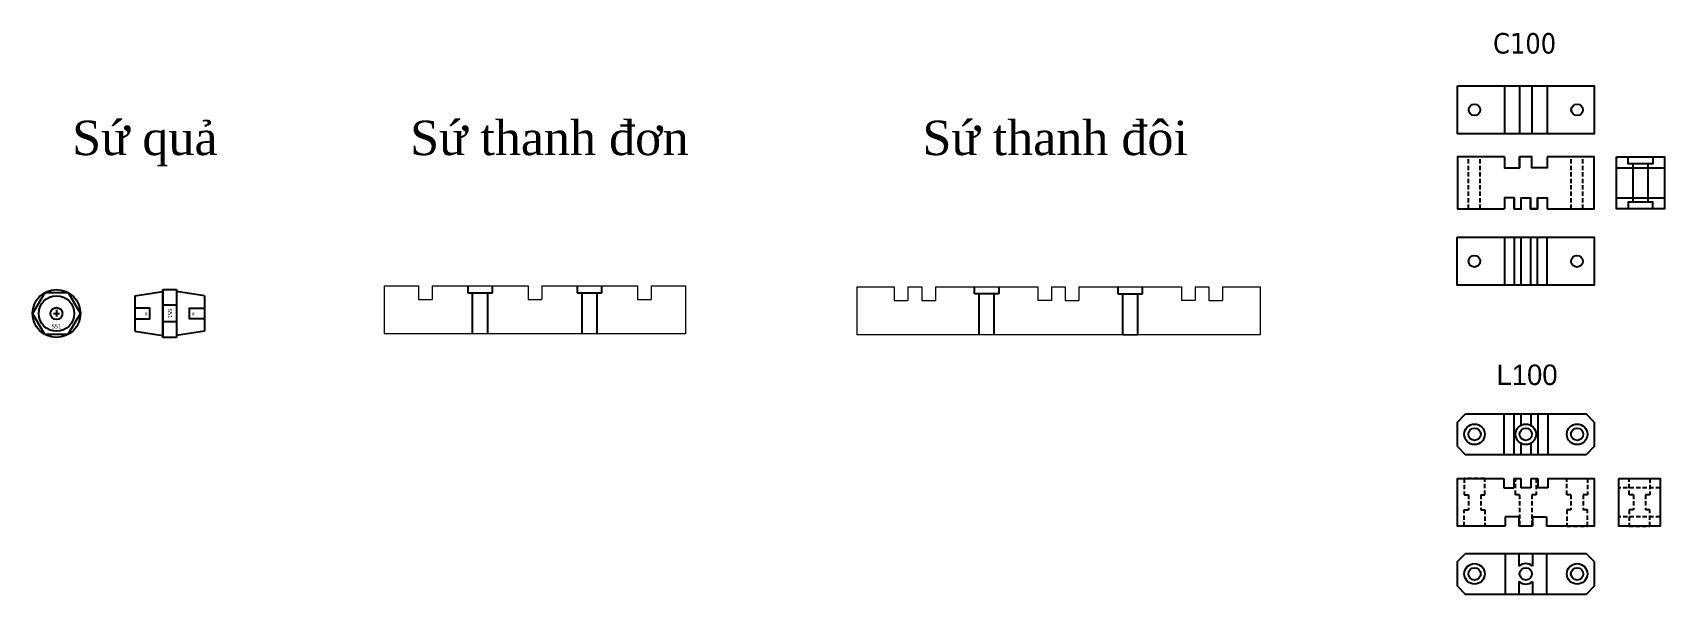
# Model space of a CAD drawing. Header units: millimetres. Extents: x 113 to 1306, y 57 to 467.
import ezdxf

# ---------------------------------------------------------------- set-up
doc = ezdxf.new("R2010")
doc.units = ezdxf.units.MM
doc.linetypes.add('ACANSTGL', pattern=[0.11811, 0.07874, -0.03937])
doc.linetypes.add('HIDDEN2', pattern=[4.7625, 3.175, -1.5875])
doc.layers.add('1-EMC-ACESS', color=4, linetype='Continuous')
doc.styles.add('ARIAL', font='arial.ttf')

# ---------------------------------------------------------------- blocks, each defined once
blk = doc.blocks.new('c100-1')
at = {"color": 1, "linetype": 'ACANSTGL', "ltscale": 40}
for p, q in [((106975.1, 61717.4), (106975.1, 61755.4)), ((106983.6, 61717.4), (106983.6, 61755.4)), ((107050.1, 61717.4), (107050.1, 61755.4)), ((107058.6, 61717.4), (107058.6, 61755.4))]:
    blk.add_line(p, q, dxfattribs=at)
at = {"color": 1}
for points in [[(107001.3, 61717.4), (106966.8, 61717.4), (106966.8, 61755.4), (107001.3, 61755.4)], [(107001.3, 61755.4), (107001.3, 61747.4), (107012.3, 61747.4), (107012.3, 61755.4)], [(107012.3, 61755.4), (107021.3, 61755.4)], [(107012.3, 61747.4), (107012.3, 61755.4), (107021.3, 61755.4), (107021.3, 61747.4)], [(107032.3, 61755.4), (107032.3, 61747.4), (107021.3, 61747.4), (107021.3, 61755.4)], [(107032.3, 61755.4), (107066.8, 61755.4), (107066.8, 61717.4), (107032.3, 61717.4)], [(107008.3, 61717.4), (107008.3, 61725.4), (107001.3, 61725.4), (107001.3, 61717.4)], [(107008.3, 61725.4), (107008.3, 61717.4), (107013.3, 61717.4), (107013.3, 61725.4)], [(107020.3, 61717.4), (107020.3, 61725.4), (107013.3, 61725.4), (107013.3, 61717.4)], [(107025.3, 61725.4), (107025.3, 61717.4), (107020.3, 61717.4), (107020.3, 61725.4)], [(107025.3, 61717.4), (107025.3, 61725.4), (107032.3, 61725.4), (107032.3, 61717.4)], [(107013.3, 61717.4), (107008.3, 61717.4)], [(107025.3, 61717.4), (107020.3, 61717.4)]]:
    blk.add_lwpolyline(points, dxfattribs=at)
blk = doc.blocks.new('c100-2')
at = {"color": 1}
for p, q in [((107001.3, 61696.6), (107001.3, 61661.6)), ((107008.3, 61696.6), (107008.3, 61661.6)), ((107013.3, 61696.6), (107013.3, 61661.6)), ((107020.3, 61696.6), (107020.3, 61661.6)), ((107025.3, 61696.6), (107025.3, 61661.6)), ((107032.3, 61696.6), (107032.3, 61661.6))]:
    blk.add_line(p, q, dxfattribs=at)
blk.add_lwpolyline([(106966.8, 61696.6), (107066.8, 61696.6), (107066.8, 61661.6), (106966.8, 61661.6)], close=True, dxfattribs=at)
for centre in [(106979.3, 61679.1), (107054.3, 61679.1)]:
    blk.add_circle(centre, 4.25, dxfattribs=at)
blk = doc.blocks.new('su100-3')
at = {"color": 1}
for p, q in [((34.5, 35), (34.5, 0)), ((45.5, 35), (45.5, 0)), ((54.5, 35), (54.5, 0)), ((65.5, 35), (65.5, 0))]:
    blk.add_line(p, q, dxfattribs=at)
blk.add_lwpolyline([(0, 35), (100, 35), (100, 0), (0, 0)], close=True, dxfattribs=at)
for centre in [(12.5, 17.5), (87.5, 17.5)]:
    blk.add_circle(centre, 4.25, dxfattribs=at)
blk = doc.blocks.new('EL-1')
at = {"color": 1}
for p, q in [((-50, 9), (-44, 15)), ((-16, 15), (-16, -15)), ((-8.7, 15), (-8.7, -15)), ((-3.7, 15), (-3.7, 6.5)), ((3.7, 15), (3.7, 6.5)), ((8.7, 15), (8.7, -15)), ((16, 15), (16, -15)), ((50, 9), (44, 15)), ((-50, -9), (-44, -15)), ((-3.7, -6.5), (-3.7, -15)), ((3.7, -6.5), (3.7, -15)), ((50, -9), (44, -15))]:
    blk.add_line(p, q, dxfattribs=at)
for points in [[(-44, 15), (44, 15)], [(-50, -9), (-50, 9)], [(50, 9), (50, -9)], [(44, -15), (-44, -15)]]:
    blk.add_lwpolyline(points, dxfattribs=at)
for centre, radius in [((-37.5, 0), 7.5), ((-37.5, 0), 4.5), ((0, 0), 7.5), ((0, 0), 4.5), ((37.5, 0), 7.5), ((37.5, 0), 4.5)]:
    blk.add_circle(centre, radius, dxfattribs=at)
blk = doc.blocks.new('EL-2')
at = {"color": 1}
for p, q in [((34, 35), (34, 28)), ((34, 28), (41.3, 28)), ((41.3, 35), (41.3, 28)), ((46.3, 35), (46.3, 28)), ((53.7, 28), (46.3, 28)), ((53.7, 35), (53.7, 28)), ((58.7, 35), (58.7, 28)), ((66, 28), (58.7, 28)), ((66, 35), (66, 28)), ((45, 7), (35, 7)), ((35, 7), (35, 0)), ((45, 7), (45, 0)), ((55, 7), (65, 7)), ((55, 7), (55, 0)), ((65, 7), (65, 0))]:
    blk.add_line(p, q, dxfattribs=at)
at = {"color": 1, "linetype": 'HIDDEN2'}
for p, q in [((8, 23), (8, 12)), ((17, 23), (17, 12)), ((45.5, 23), (45.5, 0)), ((54.5, 23), (54.5, 0)), ((83, 23), (83, 12)), ((92, 23), (92, 12))]:
    blk.add_line(p, q, dxfattribs=at)
at = {"color": 1}
for points in [[(35, 0), (0, 0), (0, 35), (34, 35)], [(41.3, 35), (46.3, 35)], [(53.7, 35), (58.7, 35)], [(66, 35), (100, 35), (100, 0), (65, 0)], [(55, 0), (45, 0)]]:
    blk.add_lwpolyline(points, dxfattribs=at)
at = {"color": 1, "linetype": 'HIDDEN2'}
for points in [[(17, 23), (20, 23), (20, 35), (5, 35), (5, 23), (8, 23)], [(45.5, 23), (42.5, 23), (42.5, 35), (46.3, 35)], [(53.7, 35), (57.5, 35), (57.5, 23), (54.5, 23)], [(83, 23), (80, 23), (80, 35), (95, 35), (95, 23), (92, 23)], [(17, 12), (20, 12), (20, 0), (5, 0), (5, 12), (8, 12)], [(83, 12), (80, 12), (80, 0), (95, 0), (95, 12), (92, 12)]]:
    blk.add_lwpolyline(points, dxfattribs=at)
blk = doc.blocks.new('EL-3')
at = {"color": 1}
for p, q in [((-50, 9), (-44, 15)), ((-15, 15), (-15, -15)), ((-5, 15), (-5, 5.6)), ((5, 15), (5, 5.6)), ((15, 15), (15, -15)), ((50, 9), (44, 15)), ((-50, -9), (-44, -15)), ((-5, -5.6), (-5, -15)), ((5, -5.6), (5, -15)), ((50, -9), (44, -15))]:
    blk.add_line(p, q, dxfattribs=at)
for points in [[(-44, 15), (44, 15)], [(-50, -9), (-50, 9)], [(50, 9), (50, -9)], [(44, -15), (-44, -15)]]:
    blk.add_lwpolyline(points, dxfattribs=at)
for centre, radius in [((-37.5, 0), 7.5), ((-37.5, 0), 4.5), ((0, 0), 4.5), ((37.5, 0), 7.5), ((37.5, 0), 4.5)]:
    blk.add_circle(centre, radius, dxfattribs=at)
for start, end in [(48.1897, 131.8103), (228.1897, 311.8103)]:
    blk.add_arc((0, 0), 7.5, start, end, dxfattribs=at)
blk = doc.blocks.new('EL-4')
at = {"color": 1, "linetype": 'HIDDEN2'}
for p, q in [((15, 28), (-15, 28)), ((-4.5, 23), (-4.5, 12)), ((4.5, 23), (4.5, 12)), ((15, 7), (-15, 7))]:
    blk.add_line(p, q, dxfattribs=at)
at = {"color": 1}
blk.add_lwpolyline([(-15, 35), (15, 35), (15, 0), (-15, 0)], close=True, dxfattribs=at)
at = {"color": 1, "linetype": 'HIDDEN2'}
for points in [[(-4.5, 23), (-7.5, 23), (-7.5, 35), (7.5, 35), (7.5, 23), (4.5, 23)], [(-4.5, 12), (-7.5, 12), (-7.5, 0), (7.5, 0), (7.5, 12), (4.5, 12)]]:
    blk.add_lwpolyline(points, dxfattribs=at)
blk = doc.blocks.new('*U420')
at = {"color": 252}
for p, q in [((-2.2, 9.5), (2.2, 9.5)), ((0, 11.7), (0, 7.3))]:
    blk.add_line(p, q, dxfattribs=at)
at = {"color": 1}
blk.add_lwpolyline([(-8.6, 24.7), (-17.5, 9.5), (-8.8, -5.5), (8.6, -5.6), (17.5, 9.4), (8.8, 24.6)], close=True, dxfattribs=at)
for radius in [17.5, 13, 4.37]:
    blk.add_circle((0, 9.5), radius, dxfattribs=at)
at = {"color": 1, "width": 30.098, "attachment_point": 5}
for s, insert, char_height in [('{\\fTahoma|b0|i0|c0|p34;M8}', (0, 11.8), 1.5), ('{\\fTahoma|b0|i0|c0|p34;S51}', (0, 0.1), 3)]:
    blk.add_mtext(s, dxfattribs=dict(at, insert=insert, char_height=char_height))
blk = doc.blocks.new('*U436')
at = {"color": 1}
for p, q in [((-51, 22.5), (-30.5, 25.5)), ((-30.5, -8), (-30.5, 27)), ((-30.5, 27), (-20.5, 27)), ((-30.5, 27), (-30.5, -8)), ((-30.5, 25.5), (-30.5, -6.5)), ((-20.5, 27), (-20.5, -8)), ((-20.5, 25.5), (-20.5, -6.5)), ((0, 22.5), (-20.5, 25.5)), ((-51, 22.5), (-51, -3.5)), ((-20.5, 15.5), (-30.5, 15.5)), ((0, 22.5), (0, -3.5)), ((-20.5, 3.5), (-30.5, 3.5)), ((-51, -3.5), (-30.5, -6.5)), ((-20.5, -8), (-30.5, -8)), ((0, -3.5), (-20.5, -6.5))]:
    blk.add_line(p, q, dxfattribs=at)
for points in [[(-51, 13.5), (-51, 5.5), (-40, 5.5), (-40, 13.5)], [(0, 13.5), (0, 5.5), (-11, 5.5), (-11, 13.5)]]:
    blk.add_lwpolyline(points, close=True, dxfattribs=at)
at = {"color": 1, "width": 30.098, "attachment_point": 5, "rotation": 270}
for s, insert, char_height in [('{\\fTahoma|b0|i0|c0|p34;S51}', (-25.3, 9.5), 3), ('{\\fTahoma|b0|i0|c0|p34;M8}', (-42.7, 9.5), 1.5), ('{\\fTahoma|b0|i0|c0|p34;M8}', (-8.3, 9.5), 1.5)]:
    blk.add_mtext(s, dxfattribs=dict(at, insert=insert, char_height=char_height))
blk = doc.blocks.new('*U438')
at = {"color": 240, "lineweight": 5}
blk.add_line((-110, 0), (-110, 35), dxfattribs=at)
at = {"color": 1, "lineweight": 5}
for p, q in [((-110, 35), (-85, 35)), ((-75, 35), (-5, 35)), ((5, 35), (75, 35)), ((85, 35), (110, 35)), ((110, 35), (110, 0)), ((110, 0), (-110, 0))]:
    blk.add_line(p, q, dxfattribs=at)
at = {"color": 252, "lineweight": 5}
for p, q in [((-85, 35), (-85, 25)), ((-85, 25), (-75, 25)), ((-75, 35), (-75, 25)), ((-5, 35), (-5, 25)), ((-5, 25), (5, 25)), ((5, 35), (5, 25)), ((75, 35), (75, 25)), ((75, 25), (85, 25)), ((85, 35), (85, 25))]:
    blk.add_line(p, q, dxfattribs=at)
at = {"color": 252}
for p, q in [((-49, 35), (-49, 30)), ((-49, 30), (-31, 30)), ((-45.5, 0), (-45.5, 30)), ((-34.5, 0), (-34.5, 30)), ((-31, 30), (-31, 35)), ((31, 35), (31, 30)), ((31, 30), (49, 30)), ((34.5, 0), (34.5, 30)), ((34.5, 4), (34.5, 30)), ((45.5, 0), (45.5, 30)), ((45.5, 0), (45.5, 30)), ((49, 30), (49, 35))]:
    blk.add_line(p, q, dxfattribs=at)
blk = doc.blocks.new('*U440')
at = {"color": 1, "lineweight": 5, "ltscale": 2}
for p, q in [((-147.5, 35), (-120, 35)), ((-147.5, 35), (-147.5, 0)), ((-110, 35), (-100, 35)), ((-90, 35), (-15, 35)), ((-5, 35), (5, 35)), ((15, 35), (90, 35)), ((100, 35), (110, 35)), ((120, 35), (147.5, 35)), ((147.5, 35), (147.5, 0)), ((147.5, 0), (-147.5, 0))]:
    blk.add_line(p, q, dxfattribs=at)
at = {"color": 252, "lineweight": 5, "ltscale": 2}
for p, q in [((-120, 35), (-120, 25)), ((-120, 25), (-110, 25)), ((-110, 35), (-110, 25)), ((-100, 35), (-100, 25)), ((-100, 25), (-90, 25)), ((-90, 35), (-90, 25)), ((-15, 35), (-15, 25)), ((-5, 25), (-15, 25)), ((-5, 35), (-5, 25)), ((5, 35), (5, 25)), ((5, 25), (15, 25)), ((15, 35), (15, 25)), ((90, 35), (90, 25)), ((100, 25), (90, 25)), ((100, 35), (110, 35)), ((100, 35), (100, 25)), ((110, 35), (110, 25)), ((110, 25), (120, 25)), ((120, 35), (120, 25)), ((-47, 0), (-58, 0)), ((47, 0), (58, 0))]:
    blk.add_line(p, q, dxfattribs=at)
at = {"color": 252}
for p, q in [((-61.5, 30), (-61.5, 35)), ((-43.5, 30), (-61.5, 30)), ((-58, 0), (-58, 30)), ((-47, 0), (-47, 30)), ((-43.5, 35), (-43.5, 30)), ((43.5, 35), (43.5, 30)), ((43.5, 30), (61.5, 30)), ((47, 0), (47, 30)), ((58, 0), (58, 30)), ((61.5, 30), (61.5, 35))]:
    blk.add_line(p, q, dxfattribs=at)

msp = doc.modelspace()

# ---------------------------------------------------------------- linework, layer by layer
at = {"color": 1}
for p, q in [((1282.6, 371.5), (1282.6, 343.5)), ((1293.6, 371.5), (1293.6, 343.5)), ((1270.6, 368.5), (1305.6, 368.5)), ((1270.6, 346.5), (1305.6, 346.5))]:
    msp.add_line(p, q, dxfattribs=at)
msp.add_lwpolyline([(1270.6, 376.5), (1305.6, 376.5), (1305.6, 338.5), (1270.6, 338.5)], close=True, dxfattribs=at)
for points in [[(1297.1, 376.5), (1297.1, 371.5), (1279.1, 371.5), (1279.1, 376.5)], [(1297.1, 338.5), (1297.1, 343.5), (1279.1, 343.5), (1279.1, 338.5)]]:
    msp.add_lwpolyline(points, dxfattribs=at)

# ---------------------------------------------------------------- block references
at = {"color": 7}
for name, p in [('su100-3', (1154.3, 393.4)), ('EL-1', (1204.3, 173.7)), ('EL-2', (1154.3, 106.5)), ('EL-4', (1287.4, 106.5)), ('EL-3', (1204.3, 71.7))]:
    msp.add_blockref(name, p, dxfattribs=at)
at = {"color": 1, "xscale": -1}
msp.add_blockref('c100-1', (108221.1, -61378.9), dxfattribs=at)
at = {"color": 1}
msp.add_blockref('c100-2', (-105812.6, -61378.9), dxfattribs=at)
for name, p in [('*U420', (130.3, 252.5)), ('*U436', (238.5, 252.5)), ('*U438', (480, 247.2)), ('*U440', (862.7, 246.5))]:
    msp.add_blockref(name, p)

# ---------------------------------------------------------------- texts
at = {"color": 7, "char_height": 15, "width": 236.772, "attachment_point": 5}
for s, insert in [('{\\fTahoma|b0|i0|c0|p34;C100}', (1203.4, 459.4)), ('L100', (1205.2, 217.1))]:
    msp.add_mtext(s, dxfattribs=dict(at, insert=insert))
at = {"layer": '1-EMC-ACESS', "color": 1, "linetype": 'ByBlock', "lineweight": -2, "char_height": 25.2, "width": 385.963, "attachment_point": 2, "style": 'ARIAL'}
for s, insert in [('{\\fTimes New Roman|b0|i0|c0|p18;\\C7;Sứ quả}', (194.9, 403)), ('{\\fTimes New Roman|b0|i0|c0|p18;\\C7;Sứ thanh đơn}', (490.6, 403)), ('{\\fTimes New Roman|b0|i0|c0|p18;\\C7;Sứ thanh đôi}', (860.3, 403))]:
    msp.add_mtext(s, dxfattribs=dict(at, insert=insert))

doc.saveas('drawing.dxf')
